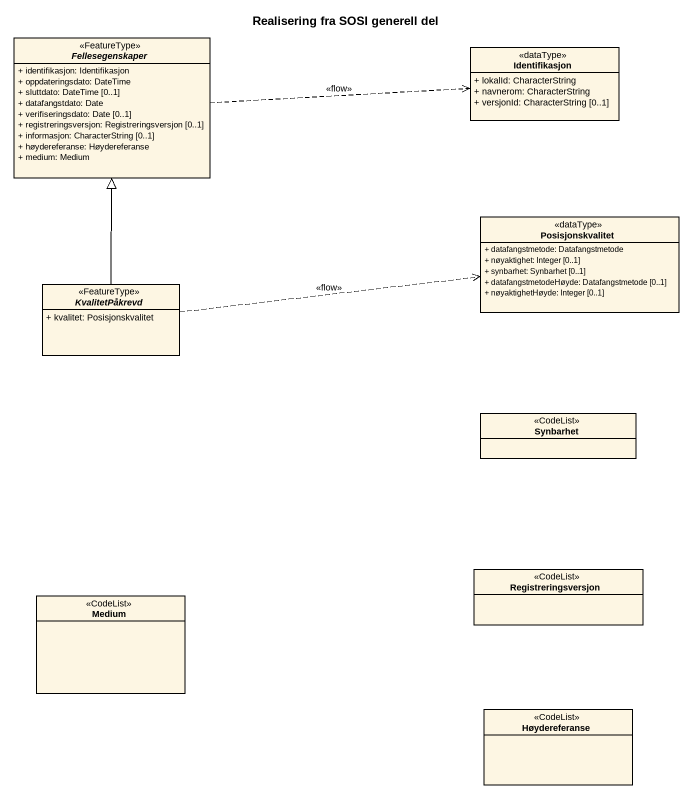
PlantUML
@startuml
title Realisering fra SOSI generell del
hide circle
hide empty members
skinparam classAttributeIconSize 0
abstract class Fellesegenskaper <<FeatureType>> {
  + identifikasjon: Identifikasjon
  + oppdateringsdato: DateTime
  + sluttdato: DateTime [0..1]
  + datafangstdato: Date
  + verifiseringsdato: Date [0..1]
  + registreringsversjon: Registreringsversjon [0..1]
  + informasjon: CharacterString [0..1]
  + høydereferanse: Høydereferanse
  + medium: Medium
}
class Identifikasjon <<dataType>> {
  + lokalId: CharacterString
  + navnerom: CharacterString
  + versjonId: CharacterString [0..1]
}
class Posisjonskvalitet <<dataType>> {
  + datafangstmetode: Datafangstmetode
  + nøyaktighet: Integer [0..1]
  + synbarhet: Synbarhet [0..1]
  + datafangstmetodeHøyde: Datafangstmetode [0..1]
  + nøyaktighetHøyde: Integer [0..1]
}
abstract class KvalitetPåkrevd <<FeatureType>> {
  + kvalitet: Posisjonskvalitet
}
class Synbarhet <<CodeList>>
class Registreringsversjon <<CodeList>>
class Medium <<CodeList>>
class Høydereferanse <<CodeList>>
Fellesegenskaper .right.> Identifikasjon : <<flow>>
KvalitetPåkrevd -up-|> Fellesegenskaper
KvalitetPåkrevd .right.> Posisjonskvalitet : <<flow>>
@enduml
